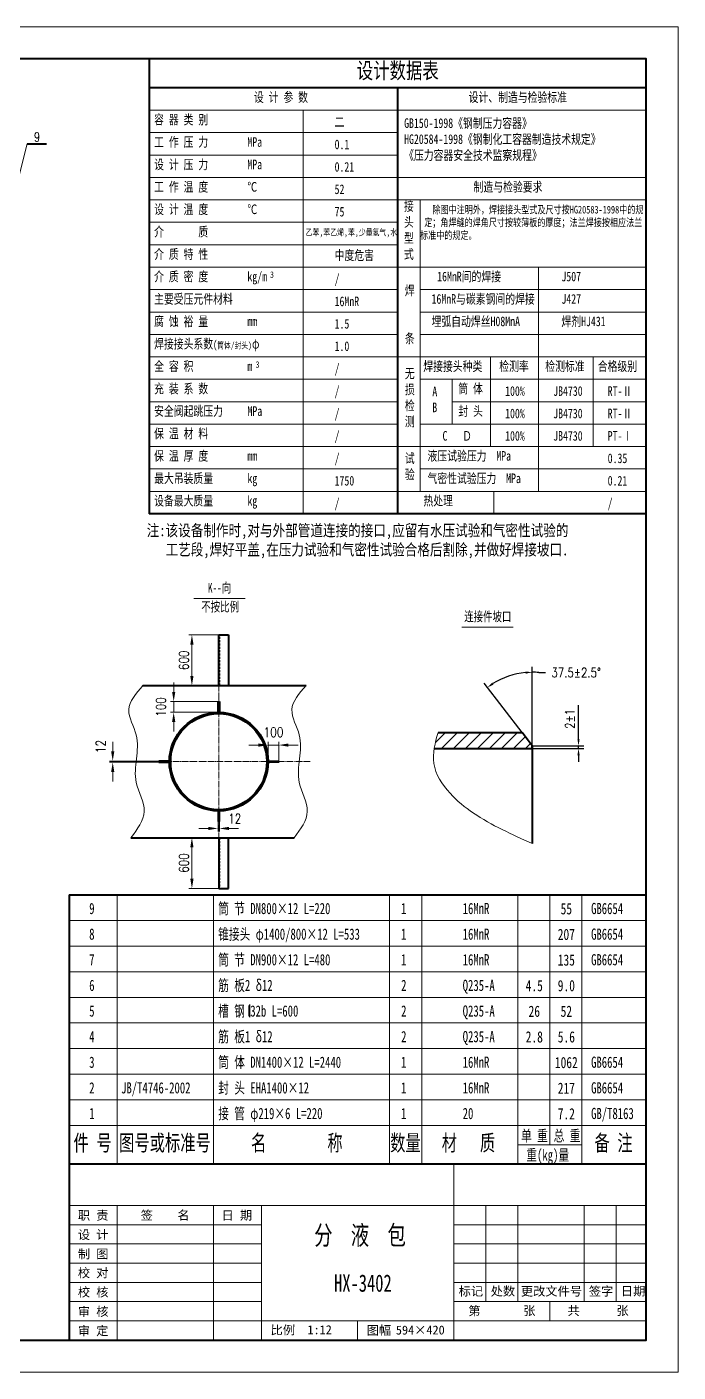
# Model space of a CAD drawing. Extents: x 588 to 16415, y -1889 to 3151.
# Drawn here: x 13977 to 16415, y -1889 to 3151 of the extents above; entities that cross this region are included whole.
import ezdxf
from ezdxf.enums import TextEntityAlignment as Align

# ---------------------------------------------------------------- set-up
doc = ezdxf.new("R2010")
doc.units = 0
doc.header["$LTSCALE"] = 10
doc.header["$PDMODE"] = 1
doc.linetypes.add('XX-L', pattern=[1.25, 0.75, -0.5])
doc.linetypes.add('ZXX-L', pattern=[3.28, 2.5, -0.3, 0.18, -0.3])
doc.layers.get('Defpoints').update_dxf_attribs({"linetype": 'CONTINUOUS'})
doc.layers.add('5剖面线层', color=2, linetype='CONTINUOUS')
doc.layers.add('7标注层', color=4, linetype='CONTINUOUS')
for name, color, linetype, lineweight in [('A 粗实线', 1, 'CONTINUOUS', 40), ('B 细实线', 7, 'CONTINUOUS', 18), ('C 文 字', 2, 'CONTINUOUS', 20), ('E 长中心线', 3, 'ZXX-L', 18), ('G 长虚线', 6, 'XX-L', 20), ('J 标注尺寸', 2, 'CONTINUOUS', 18)]:
    doc.layers.add(name, color=color, linetype=linetype, lineweight=lineweight)
doc.styles.add('HZTXT', font='SIMFANG.TTF', dxfattribs={"width": 0.75})
doc.styles.add('PC_TEXTSTYLE', font='romans.shx', dxfattribs={"width": 0.8, "bigfont": 'hzfs.shx'})
doc.styles.add('ROMANC', font='romanc', dxfattribs={"width": 0.7, "height": 6})
doc.styles.get("Standard").update_dxf_attribs({"font": 'SIMFANG.TTF'})
doc.styles.add('TH_GBDIM', font='romans.shx', dxfattribs={"width": 0.8, "bigfont": 'gbcbig.shx'})
doc.styles.add('标题中文', font='SIMFANG.TTF', dxfattribs={"width": 0.7})
doc.dimstyles.new('TH_GBDIM', dxfattribs={"dimscale": 10, "dimtxt": 3.5, "dimasz": 2.5, "dimexe": 2, "dimexo": 0, "dimgap": 1.5, "dimtad": 1, "dimdec": 1, "dimzin": 0, "dimdsep": 46, "dimtxsty": 'TH_GBDIM', "dimcen": 2.5, "dimclrd": 130, "dimclre": 130, "dimclrt": 3, "dimadec": 0, "dimazin": 0, "dimtfac": 0.714286, "dimtdec": 1, "dimtmove": 0, "dimatfit": 3, "dimfxl": 0, "dimtolj": 1, "dimtzin": 0, "dimlwd": -1, "dimlwe": -1, "dimarcsym": 0})
doc.dimstyles.new('通用标注4.0', dxfattribs={"dimscale": 12, "dimtxt": 3, "dimasz": 3, "dimexe": 1, "dimexo": 0, "dimgap": 1, "dimtad": 1, "dimdec": 0, "dimzin": 0, "dimdsep": 46, "dimtxsty": 'Standard', "dimcen": 0, "dimadec": 0, "dimazin": 0, "dimtfac": 0.375, "dimtdec": 0, "dimtmove": 2, "dimatfit": 3, "dimfxl": 0, "dimtzin": 0, "dimarcsym": 0})

# ---------------------------------------------------------------- blocks, each defined once
blk = doc.blocks.new('*D80')
at = {"layer": 'C 文 字', "color": 0}
for p, q in [((14695.2, 873), (14582.7, 873)), ((14594.7, 837), (14594.7, 719)), ((14601, 683), (14582.7, 683))]:
    blk.add_line(p, q, dxfattribs=at)
for points in [[(14588.7, 837), (14600.7, 837), (14594.7, 873)], [(14588.7, 719), (14600.7, 719), (14594.7, 683)]]:
    blk.add_solid(points, dxfattribs=at)
at = {"layer": 'Defpoints', "color": 0}
for p in [(14695.2, 873), (14594.7, 683), (14601, 683)]:
    blk.add_point(p, dxfattribs=at)
at = {"layer": 'C 文 字', "color": 0, "insert": (14564.7, 778), "char_height": 36, "attachment_point": 5, "rotation": 90, "style": 'TH_GBDIM'}
blk.add_mtext('600', dxfattribs=at)
blk = doc.blocks.new('*D81')
at = {"layer": 'C 文 字', "color": 0}
for p, q in [((14601, 113.4), (14582.7, 113.4)), ((14594.7, -40.6), (14594.7, 77.4)), ((14695.2, -76.6), (14582.7, -76.6))]:
    blk.add_line(p, q, dxfattribs=at)
for points in [[(14588.7, 77.4), (14600.7, 77.4), (14594.7, 113.4)], [(14588.7, -40.6), (14600.7, -40.6), (14594.7, -76.6)]]:
    blk.add_solid(points, dxfattribs=at)
at = {"layer": 'Defpoints', "color": 0}
for p in [(14594.7, 113.4), (14601, 113.4), (14695.2, -76.6)]:
    blk.add_point(p, dxfattribs=at)
at = {"layer": 'C 文 字', "color": 0, "insert": (14564.7, 18.4), "char_height": 36, "attachment_point": 5, "rotation": 90, "style": 'TH_GBDIM'}
blk.add_mtext('600', dxfattribs=at)
blk = doc.blocks.new('*D82')
at = {"layer": 'C 文 字', "color": 0}
for p, q in [((14844, 460.3), (14808, 460.3)), ((14880, 398.2), (14880, 472.3)), ((14880, 460.3), (14920, 460.3)), ((14920, 400.6), (14920, 472.3)), ((14956, 460.3), (14992, 460.3))]:
    blk.add_line(p, q, dxfattribs=at)
for points in [[(14844, 466.3), (14844, 454.3), (14880, 460.3)], [(14956, 466.3), (14956, 454.3), (14920, 460.3)]]:
    blk.add_solid(points, dxfattribs=at)
at = {"layer": 'Defpoints', "color": 0}
for p in [(14920, 460.3), (14880, 398.2), (14920, 400.6)]:
    blk.add_point(p, dxfattribs=at)
at = {"layer": 'C 文 字', "color": 0, "insert": (14900, 508.3), "char_height": 36, "attachment_point": 5, "style": 'TH_GBDIM'}
blk.add_mtext('100', dxfattribs=at)
blk = doc.blocks.new('*D83')
at = {"layer": 'C 文 字', "color": 0}
for p, q in [((14298.2, 436.6), (14298.2, 472.6)), ((14470.4, 400.6), (14286.2, 400.6)), ((14470.4, 395.8), (14286.2, 395.8)), ((14298.2, 395.8), (14298.2, 400.6)), ((14298.2, 359.8), (14298.2, 323.8))]:
    blk.add_line(p, q, dxfattribs=at)
for points in [[(14292.2, 436.6), (14304.2, 436.6), (14298.2, 400.6)], [(14292.2, 359.8), (14304.2, 359.8), (14298.2, 395.8)]]:
    blk.add_solid(points, dxfattribs=at)
at = {"layer": 'Defpoints', "color": 0}
for p in [(14298.2, 400.6), (14470.4, 400.6), (14470.4, 395.8)]:
    blk.add_point(p, dxfattribs=at)
at = {"layer": 'C 文 字', "color": 0, "insert": (14253.2, 454.6), "char_height": 36, "attachment_point": 5, "rotation": 90, "style": 'TH_GBDIM'}
blk.add_mtext('12', dxfattribs=at)
blk = doc.blocks.new('*D84')
at = {"layer": '7标注层', "color": 130}
for p, q in [((15869, 457.4), (15869, 753.1)), ((15894, 732), (15919, 732)), ((15830.7, 507.4), (15689, 692))]:
    blk.add_line(p, q, dxfattribs=at)
for start, end in [(95.1963, 122.3037), (84.8037, 90)]:
    blk.add_arc((15869, 457.4), 275.8, start, end, dxfattribs=at)
for points in [[(15843.9, 736.1), (15844.3, 727.8), (15869, 733.1)], [(15724.1, 687), (15719.3, 693.9), (15701.2, 676.1)]]:
    blk.add_solid(points, dxfattribs=at)
at = {"layer": 'Defpoints', "color": 0}
for p in [(15752.5, 707.3), (15830.7, 507.4), (15869, 457.4), (15869, 457.4), (15869, 91.3)]:
    blk.add_point(p, dxfattribs=at)
at = {"layer": '7标注层', "color": 3, "insert": (16033.3, 732), "char_height": 35, "attachment_point": 5, "style": 'TH_GBDIM'}
blk.add_mtext('\\A1;37.5%%p2.5%%d', dxfattribs=at)
blk = doc.blocks.new('*D85')
at = {"layer": '7标注层', "color": 130}
for p, q in [((16042.4, 482.4), (16042.4, 609.4)), ((15869, 457.4), (16062.4, 457.4)), ((16042.4, 447.4), (16042.4, 457.4)), ((15869, 447.4), (16062.4, 447.4)), ((16042.4, 422.4), (16042.4, 397.4))]:
    blk.add_line(p, q, dxfattribs=at)
for points in [[(16038.2, 482.4), (16046.5, 482.4), (16042.4, 457.4)], [(16038.2, 422.4), (16046.5, 422.4), (16042.4, 447.4)]]:
    blk.add_solid(points, dxfattribs=at)
at = {"layer": 'Defpoints', "color": 0}
for p in [(15869, 457.4), (16042.4, 457.4), (15869, 447.4)]:
    blk.add_point(p, dxfattribs=at)
at = {"layer": '7标注层', "color": 3, "insert": (16009.9, 558.4), "char_height": 35, "attachment_point": 5, "rotation": 90, "style": 'TH_GBDIM'}
blk.add_mtext('\\A1;2%%p1', dxfattribs=at)
blk = doc.blocks.new('*D133')
at = {"layer": 'C 文 字', "color": 0}
for p, q in [((14526.5, 659), (14526.5, 695)), ((14692.8, 623), (14514.5, 623)), ((14526.5, 623), (14526.5, 583)), ((14695.2, 583), (14514.5, 583)), ((14526.5, 547), (14526.5, 511))]:
    blk.add_line(p, q, dxfattribs=at)
for points in [[(14520.5, 659), (14532.5, 659), (14526.5, 623)], [(14520.5, 547), (14532.5, 547), (14526.5, 583)]]:
    blk.add_solid(points, dxfattribs=at)
at = {"layer": 'Defpoints', "color": 0}
for p in [(14692.8, 623), (14526.5, 583), (14695.2, 583)]:
    blk.add_point(p, dxfattribs=at)
at = {"layer": 'C 文 字', "color": 0, "insert": (14478.5, 603), "char_height": 36, "attachment_point": 5, "rotation": 90, "style": 'TH_GBDIM'}
blk.add_mtext('100', dxfattribs=at)
blk = doc.blocks.new('*D134')
at = {"layer": 'C 文 字', "color": 0}
for p, q in [((14692.8, 173.4), (14692.8, 136)), ((14697.6, 173.4), (14697.6, 136)), ((14656.8, 148), (14620.8, 148)), ((14692.8, 148), (14697.6, 148)), ((14733.6, 148), (14769.6, 148))]:
    blk.add_line(p, q, dxfattribs=at)
for points in [[(14656.8, 154), (14656.8, 142), (14692.8, 148)], [(14733.6, 154), (14733.6, 142), (14697.6, 148)]]:
    blk.add_solid(points, dxfattribs=at)
at = {"layer": 'Defpoints', "color": 0}
for p in [(14692.8, 173.4), (14697.6, 173.4), (14697.6, 148)]:
    blk.add_point(p, dxfattribs=at)
at = {"layer": 'C 文 字', "color": 0, "insert": (14754.9, 185.1), "char_height": 36, "attachment_point": 5, "style": 'TH_GBDIM'}
blk.add_mtext('12', dxfattribs=at)

msp = doc.modelspace()

# ---------------------------------------------------------------- hatches: boundary and pattern name
at = {"layer": '5剖面线层'}
h = msp.add_hatch(dxfattribs=at)
h.set_pattern_fill('ANSI31', color=256, scale=10, style=0)
h.set_pattern_definition([(45, (-63448.792, -3365.656), (-22.45064, 22.45064), [])])
edge = h.paths.add_edge_path()
edge.add_spline(control_points=[(15516.25, 507.36), (15510.8, 487.29), (15505.35, 467.21), (15502.09, 447.36)], knot_values=[0, 0, 0, 0, 59.9223276, 59.9223276, 59.9223276, 59.9223276], degree=3, periodic=0)
edge.add_line((15502.09, 447.36), (15869.04, 447.36))
edge.add_line((15869.04, 447.36), (15869.04, 457.36))
edge.add_line((15869.04, 457.36), (15830.67, 507.36))
edge.add_line((15830.67, 507.36), (15516.25, 507.36))

# ---------------------------------------------------------------- linework, layer by layer
at = {"layer": 'A 粗实线'}
for p, q in [((14435.05, 3031.08), (14435.05, 1326.88)), ((16295.05, 2922.88), (14435.05, 2922.88)), ((15365.05, 2922.88), (15365.05, 1326.88)), ((13978.07, 2713.34), (14050.28, 2713.34)), ((16295.05, 1326.88), (14435.05, 1326.88)), ((14695.19, 682.99), (14695.19, 872.99)), ((14695.19, 872.99), (14731.19, 872.99)), ((14731.19, 872.99), (14731.19, 682.99)), ((14411.52, 682.99), (15022.25, 682.99)), ((14692.79, 582.99), (14692.79, 622.99)), ((14692.79, 622.99), (14697.59, 622.99)), ((14697.59, 622.99), (14697.59, 582.99)), ((15516.25, 507.36), (15830.67, 507.36)), ((15869.04, 457.36), (15830.67, 507.36)), ((15869.04, 457.36), (15869.04, 91.3)), ((15869.04, 447.36), (15869.04, 457.36)), ((15502.09, 447.36), (15869.04, 447.36)), ((14510.39, 400.59), (14470.39, 400.59)), ((14470.39, 400.59), (14470.39, 395.79)), ((14470.39, 395.79), (14510.39, 395.79)), ((14879.99, 400.59), (14919.99, 400.59)), ((14919.99, 395.79), (14879.99, 395.79)), ((14919.99, 400.59), (14919.99, 395.79)), ((14692.79, 213.39), (14692.79, 173.39)), ((14697.59, 173.39), (14697.59, 213.39)), ((14692.79, 173.39), (14697.59, 173.39)), ((14366.46, 113.39), (14977.18, 113.39)), ((14695.19, 113.39), (14695.19, -76.61)), ((14731.19, -76.61), (14731.19, 113.39)), ((14695.19, -76.61), (14731.19, -76.61)), ((14135.05, -100.92), (16295.05, -100.92)), ((14135.05, -100.92), (14135.05, -1108.92)), ((14813.1, -515.45), (14808.64, -515.45)), ((14808.64, -515.45), (14808.64, -555.48)), ((14808.64, -555.48), (14812.72, -555.48)), ((14135.05, -1108.92), (16295.05, -1108.92))]:
    msp.add_line(p, q, dxfattribs=at)
at = {"layer": 'A 粗实线', "color": 1}
msp.add_line((14135.05, -1108.92), (14135.05, -1768.92), dxfattribs=at)
at = {"layer": 'A 粗实线', "color": 5}
msp.add_lwpolyline([(9587.05, -1768.92), (16295.05, -1768.92), (16295.05, 3031.08), (9587.05, 3031.08)], close=True, dxfattribs=at)
at = {"layer": 'A 粗实线'}
for radius in [184.8, 180]:
    msp.add_circle((14695.19, 398.19), radius, dxfattribs=at)
at = {"layer": 'B 细实线'}
for p, q in [((16295.05, 2838.88), (14435.05, 2838.88)), ((15011.05, 2838.88), (15011.05, 1326.88)), ((15365.05, 2754.88), (14435.05, 2754.88)), ((15365.05, 2670.88), (14435.05, 2670.88)), ((16295.05, 2586.88), (14435.05, 2586.88)), ((16295.05, 2502.88), (14435.05, 2502.88)), ((15449.05, 2502.88), (15449.05, 1410.88)), ((15365.05, 2418.88), (14435.05, 2418.88)), ((15365.05, 2334.88), (14435.05, 2334.88)), ((15449.05, 2250.88), (14435.05, 2250.88)), ((16295.05, 2250.88), (15449.05, 2250.88)), ((15893.05, 2250.88), (15893.05, 1410.88)), ((15365.05, 2166.88), (14435.05, 2166.88)), ((16295.05, 2166.88), (15449.05, 2166.88)), ((15365.05, 2082.88), (14435.05, 2082.88)), ((16295.05, 2082.88), (15449.05, 2082.88)), ((15365.05, 1998.88), (14435.05, 1998.88)), ((16295.05, 1998.88), (15449.05, 1998.88)), ((16295.05, 1914.88), (14435.05, 1914.88)), ((15713.05, 1914.88), (15713.05, 1578.88)), ((16097.05, 1914.88), (16097.05, 1578.88)), ((15365.05, 1830.88), (14435.05, 1830.88)), ((16295.05, 1830.88), (15449.05, 1830.88)), ((15569.05, 1830.88), (15569.05, 1662.88)), ((15365.05, 1746.88), (14435.05, 1746.88)), ((16295.05, 1746.88), (15569.05, 1746.88)), ((15365.05, 1662.88), (14435.05, 1662.88)), ((16295.05, 1662.88), (15449.05, 1662.88)), ((16295.05, 1578.88), (14435.05, 1578.88)), ((15365.05, 1494.88), (14435.05, 1494.88)), ((16295.05, 1494.88), (15449.05, 1494.88)), ((16295.05, 1410.88), (14435.05, 1410.88)), ((15724.64, 1410.88), (15724.64, 1326.88)), ((14315.05, -1108.92), (14315.05, -100.92)), ((14675.05, -1108.92), (14675.05, -100.92)), ((15335.05, -1108.92), (15335.05, -100.92)), ((15455.05, -1108.92), (15455.05, -100.92)), ((15815.05, -1108.92), (15815.05, -100.92)), ((15935.05, -1036.92), (15935.05, -100.92)), ((16055.05, -1108.92), (16055.05, -100.92)), ((14135.05, -196.92), (16295.05, -196.92)), ((14135.05, -292.92), (16295.05, -292.92)), ((14135.05, -388.92), (16295.05, -388.92)), ((14135.05, -484.92), (16295.05, -484.92)), ((14135.05, -580.92), (16295.05, -580.92)), ((14135.05, -676.92), (16295.05, -676.92)), ((14135.05, -772.92), (16295.05, -772.92)), ((14135.05, -868.92), (16295.05, -868.92)), ((14135.05, -964.92), (16295.05, -964.92)), ((15815.05, -1036.92), (16055.05, -1036.92)), ((15575.05, -1108.92), (15575.05, -1768.92)), ((14135.05, -1264.92), (16295.05, -1264.92)), ((14315.05, -1264.92), (14315.05, -1768.92)), ((14675.05, -1264.92), (14675.05, -1768.92)), ((14855.05, -1264.92), (14855.05, -1768.92)), ((15695.05, -1264.92), (15695.05, -1624.92)), ((15815.05, -1264.92), (15815.05, -1624.92)), ((16062.81, -1264.92), (16062.81, -1624.92)), ((16182.81, -1264.92), (16182.81, -1624.92)), ((14135.05, -1336.92), (14855.05, -1336.92)), ((15575.05, -1336.92), (16295.05, -1336.92)), ((14135.05, -1408.92), (14855.05, -1408.92)), ((15575.05, -1408.92), (16295.05, -1408.92)), ((14135.05, -1480.92), (14855.05, -1480.92)), ((15575.05, -1480.92), (16295.05, -1480.92)), ((14135.05, -1552.92), (14855.05, -1552.92)), ((15575.05, -1552.92), (16295.05, -1552.92)), ((14135.05, -1624.92), (14855.05, -1624.92)), ((15575.05, -1624.92), (16295.05, -1624.92)), ((15935.05, -1696.92), (15935.05, -1624.92)), ((14135.05, -1696.92), (16295.05, -1696.92)), ((15215.05, -1696.92), (15215.05, -1768.92))]:
    msp.add_line(p, q, dxfattribs=at)
msp.add_lwpolyline([(9287.05, -1888.92), (16415.05, -1888.92), (16415.05, 3151.08), (9287.05, 3151.08)], close=True, dxfattribs=at)
at = {"layer": 'C 文 字'}
msp.add_line((13720.13, 1690.44), (13978.07, 2713.34), dxfattribs=at)
for points in [[(14411.52, 682.99), (14358.32, 592.99), (14386.08, 498.22), (14386.08, 320.24), (14416.15, 211.6), (14366.46, 113.39)], [(15022.25, 682.99), (14969.04, 592.99), (14996.8, 498.22), (14996.8, 320.24), (15026.88, 211.6), (14977.18, 113.39)], [(15516.25, 507.36), (15500.54, 391.86), (15561.15, 279.72), (15648.7, 205.7), (15869.04, 91.3)]]:
    msp.add_spline(points, degree=3, dxfattribs=at)
at = {"layer": 'E 长中心线'}
for p, q in [((14695.19, 818.91), (14695.19, -22.52)), ((14326.13, 398.19), (15037.25, 398.19))]:
    msp.add_line(p, q, dxfattribs=at)
at = {"layer": 'G 长虚线'}
for p, q in [((14699.19, 682.99), (14699.19, 872.99)), ((14699.19, 113.39), (14699.19, -76.61))]:
    msp.add_line(p, q, dxfattribs=at)
at = {"layer": 'J 标注尺寸'}
for p, q in [((14601.56, 1009.45), (14794.35, 1009.45)), ((15605.29, 901.79), (15798.08, 901.79))]:
    msp.add_line(p, q, dxfattribs=at)

# ---------------------------------------------------------------- texts
at = {"layer": 'C 文 字'}
for s, height, style, width, p in [('9', 33.87, 'ROMANC', 0.8, (14014.96, 2738.76)), ('55', 42, 'HZTXT', 0.75, (15996.66, -153.33)), ('207', 42, 'HZTXT', 0.75, (15996.66, -249.33)), ('135', 42, 'HZTXT', 0.75, (15996.66, -345.33)), ('4.5', 42, 'HZTXT', 0.75, (15876.66, -441.33)), ('9.0', 42, 'HZTXT', 0.75, (15996.66, -441.33)), ('26', 42, 'HZTXT', 0.75, (15876.66, -537.33)), ('52', 42, 'HZTXT', 0.75, (15996.66, -537.33)), ('2.8', 42, 'HZTXT', 0.75, (15876.66, -633.33)), ('5.6', 42, 'HZTXT', 0.75, (15996.66, -633.33)), ('1062', 42, 'HZTXT', 0.75, (15996.66, -729.33)), ('217', 42, 'HZTXT', 0.75, (15996.66, -825.33)), ('7.2', 42, 'HZTXT', 0.75, (15996.66, -921.33))]:
    msp.add_text(s, height=height, dxfattribs=dict(at, style=style, width=width)).set_placement(p, align=Align.MIDDLE)
at = {"layer": 'C 文 字', "style": '标题中文', "width": 0.7}
for s, p in [('K--向', (14654.81, 1031.87)), ('不按比例', (14630.02, 960.85)), ('连接件坡口', (15614.41, 924.21))]:
    msp.add_text(s, height=36, dxfattribs=at).set_placement(p)
at = {"layer": 'C 文 字', "style": '标题中文', "oblique": 0.5}
msp.add_text('职 责', height=33.6, rotation=0.09587, dxfattribs=at).set_placement((14224.88, -1301.59), align=Align.MIDDLE_CENTER)
for s, p in [('签    名', (14494.35, -1300.34)), ('日 期', (14763.03, -1301.05)), ('设 计', (14224.88, -1373.59)), ('制 图', (14224.88, -1445.59)), ('校 对', (14224.88, -1516.32)), ('校 核', (14224.88, -1588.32)), ('标记', (15638.99, -1585.13)), ('处数', (15758.99, -1585.13)), ('更改文件号', (15940.93, -1585.13)), ('签字', (16126.74, -1585.13)), ('日期', (16246.74, -1585.13)), ('审 核', (14224.88, -1661.59)), ('第       张', (15755.43, -1658.28)), ('共      张', (16115.43, -1658.28)), ('审 定', (14224.88, -1733.59)), ('比例', (14935.01, -1730.5)), ('图幅', (15295.01, -1731.58)), ('1:12', (15072.8, -1730.5)), ('594×420', (15449.7, -1731.58))]:
    msp.add_text(s, height=33.6, rotation=0.09587, dxfattribs=at).set_placement(p, align=Align.MIDDLE)
at = {"layer": 'C 文 字', "attachment_point": 1}
for s, insert, char_height, width, style in [('设计数据表', (15212.06, 3017.46), 60, 930, 'HZTXT'), ('设 计 参 数', (14826.96, 2905.86), 36, 576, 'HZTXT'), ('设计、制造与检验标准', (15630.87, 2905.86), 36, 576, 'HZTXT'), ('容 器 类 别', (14453.16, 2821.86), 36, 576, 'HZTXT'), ('二', (15128.96, 2812.8), 36, 576, 'HZTXT'), ('GB150-1998《钢制压力容器》\\PHG20584-1998《钢制化工容器制造技术规定》\\P《压力容器安全技术监察规程》', (15389.24, 2808.67), 36, 930, 'HZTXT'), ('工 作 压 力        MPa', (14453.16, 2737.86), 36, 576, 'HZTXT'), ('0.1', (15128.96, 2728.8), 36, 576, 'HZTXT'), ('设 计 压 力        MPa', (14453.16, 2653.86), 36, 576, 'HZTXT'), ('0.21', (15128.96, 2644.8), 36, 576, 'HZTXT'), ('工 作 温 度        ℃', (14453.16, 2569.86), 36, 576, 'HZTXT'), (' 制造与检验要求', (15630.87, 2569.86), 36, 576, 'HZTXT'), ('52', (15128.96, 2560.8), 36, 576, 'HZTXT'), ('设 计 温 度        ℃', (14453.16, 2485.86), 36, 576, 'HZTXT'), ('75', (15128.96, 2476.8), 36, 576, 'HZTXT'), ('接\\P头\\P型\\P式', (15388.62, 2497.94), 36, 576, 'HZTXT'), ('   除图中注明外，焊接接头型式及尺寸按HG20583-1998中的规\\P 定；角焊缝的焊角尺寸按较薄板的厚度；法兰焊接按相应法兰标准中的规定。', (15449.05, 2480.8), 28.8, 846, 'HZTXT'), ('介       质', (14453.16, 2401.86), 36, 576, 'HZTXT'), ('乙苯,苯乙烯,苯,少量氢气,水', (15020.54, 2393.87), 24.48, 391.7, 'HZTXT'), ('介 质 特 性', (14453.16, 2317.86), 36, 576, 'HZTXT'), ('中度危害', (15128.96, 2313.65), 36, 576, 'HZTXT'), ('介 质 密 度        kg/m', (14453.16, 2233.86), 36, 576, 'HZTXT'), ('3', (14887.28, 2234.95), 24, 576, 'HZTXT'), ('/', (15128.96, 2224.8), 36, 576, 'HZTXT'), ('16MnR间的焊接', (15513.04, 2233.86), 36, 576, 'HZTXT'), ('J507', (15978.21, 2233.86), 36, 576, 'HZTXT'), ('焊\\P\\P\\P条', (15392.07, 2181.82), 36, 576, 'HZTXT'), ('主要受压元件材料', (14453.16, 2149.86), 36, 576, 'HZTXT'), ('16MnR', (15128.96, 2140.8), 36, 576, 'HZTXT'), ('16MnR与碳素钢间的焊接', (15491.95, 2149.86), 36, 576, 'HZTXT'), ('J427', (15978.21, 2149.86), 36, 576, 'HZTXT'), ('腐 蚀 裕 量        mm', (14453.16, 2065.86), 36, 576, 'HZTXT'), ('埋弧自动焊丝H08MnA          ', (15491.95, 2065.86), 36, 576, 'HZTXT'), ('焊剂HJ431', (15978.21, 2065.86), 36, 576, 'HZTXT'), ('1.5', (15128.96, 2056.8), 36, 576, 'HZTXT'), ('焊接接头系数{\\H0.8333x;(\\H0.8x;筒体/封头)}φ{\\H0.8333x;        } ', (14453.16, 1981.86), 36, 576, 'HZTXT'), ('1.0', (15128.96, 1972.8), 36, 576, 'HZTXT'), ('全 容 积           m', (14453.16, 1897.86), 36, 576, 'HZTXT'), ('3', (14833.04, 1898.04), 24, 576, 'HZTXT'), ('/', (15128.96, 1888.8), 36, 576, 'HZTXT'), ('无\\P损\\P检\\P测', (15392.07, 1870.67), 36, 576, 'HZTXT'), ('焊接接头种类', (15461.07, 1897.86), 36, 576, 'HZTXT'), ('检测率', (15745.34, 1897.86), 36, 576, 'HZTXT'), ('检测标准', (15917.73, 1897.86), 36, 576, 'HZTXT'), ('合格级别', (16114.3, 1897.86), 36, 576, 'HZTXT'), ('充 装 系 数', (14453.16, 1813.86), 36, 576, 'HZTXT'), ('筒 体', (15592.27, 1813.86), 36, 576, 'HZTXT'), ('/', (15128.96, 1804.8), 36, 576, 'HZTXT'), ('A\\PB', (15494.9, 1803.52), 36, 576, 'HZTXT'), ('100%', (15767.45, 1804.8), 36, 576, 'HZTXT'), ('JB4730', (15947.45, 1804.8), 36, 576, 'HZTXT'), ('RT-Ⅱ', (16151.45, 1804.8), 36, 576, 'HZTXT'), ('安全阀起跳压力     MPa', (14453.16, 1729.86), 36, 576, 'HZTXT'), ('/', (15128.96, 1720.8), 36, 576, 'HZTXT'), ('封 头', (15592.27, 1729.86), 36, 576, 'HZTXT'), ('100%', (15767.45, 1720.8), 36, 576, 'HZTXT'), ('JB4730', (15947.45, 1720.8), 36, 576, 'HZTXT'), ('RT-Ⅱ', (16151.45, 1720.8), 36, 576, 'HZTXT'), ('保 温 材 料', (14453.16, 1645.86), 36, 576, 'HZTXT'), ('/', (15128.96, 1636.8), 36, 576, 'HZTXT'), ('C   Ｄ', (15533.02, 1636.8), 36, 576, 'HZTXT'), ('100%', (15767.45, 1636.8), 36, 576, 'HZTXT'), ('JB4730', (15947.45, 1636.8), 36, 576, 'HZTXT'), ('PT-Ⅰ', (16151.45, 1636.8), 36, 576, 'HZTXT'), ('保 温 厚 度        mm', (14453.16, 1561.86), 36, 576, 'HZTXT'), ('液压试验压力  MPa', (15476.75, 1561.86), 36, 576, 'HZTXT'), ('/', (15128.96, 1552.8), 36, 576, 'HZTXT'), ('试\\P验', (15392.07, 1552.8), 36, 576, 'HZTXT'), ('0.35', (16151.45, 1552.8), 36, 576, 'HZTXT'), ('最大吊装质量       kg', (14453.16, 1477.86), 36, 576, 'HZTXT'), ('1750', (15128.96, 1468.8), 36, 576, 'HZTXT'), ('气密性试验压力  MPa', (15476.75, 1477.86), 36, 576, 'HZTXT'), ('0.21', (16151.45, 1468.8), 36, 576, 'HZTXT'), ('设备最大质量       kg', (14453.16, 1393.86), 36, 576, 'HZTXT'), ('/', (15128.96, 1384.8), 36, 576, 'HZTXT'), ('热处理', (15461.63, 1393.86), 36, 576, 'HZTXT'), ('/', (16151.45, 1384.8), 36, 576, 'HZTXT'), ('{\\f仿宋_GB2312|b0|i0|c134|p49;注:该设备制作时,对与外部管道连接的接口,应留有水压试验和气密性试验的\\P   工艺段,焊好平盖,在压力试验和气密性试验合格后割除,并做好焊接坡口.}', (14425.49, 1286.24), 43.2, 20609, 'PC_TEXTSTYLE')]:
    msp.add_mtext(s, dxfattribs=dict(at, insert=insert, char_height=char_height, width=width, style=style))
at = {"layer": 'J 标注尺寸', "style": '标题中文', "width": 0.7}
for s, height, p in [('9', 42, (14210.13, -172.92)), ('筒 节 DN800×12 L=220', 42, (14693.05, -172.92)), ('1', 42, (15378.02, -172.92)), ('16MnR', 42, (15608.6, -172.92)), ('GB6654', 42, (16089.24, -172.92)), ('8', 42, (14210.13, -268.92)), ('锥接头 φ1400/800×12 L=533', 42, (14693.05, -268.92)), ('1', 42, (15378.02, -268.92)), ('16MnR', 42, (15608.6, -268.92)), ('GB6654', 42, (16089.24, -268.92)), ('7', 42, (14210.13, -364.92)), ('筒 节 DN900×12 L=480', 42, (14693.05, -364.92)), ('1', 42, (15378.02, -364.92)), ('16MnR', 42, (15608.6, -364.92)), ('GB6654', 42, (16089.24, -364.92)), ('6', 42, (14210.13, -460.92)), ('筋 板2 δ12', 42, (14693.05, -460.92)), ('2', 42, (15378.02, -460.92)), ('Q235-A', 42, (15608.6, -460.92)), ('5', 42, (14210.13, -556.92)), ('槽 钢 32b L=600', 42, (14693.05, -556.92)), ('2', 42, (15378.02, -556.92)), ('Q235-A', 42, (15608.6, -556.92)), ('筋 板1 δ12', 42, (14693.05, -652.92)), ('4', 42, (14210.13, -652.92)), ('2', 42, (15378.02, -652.92)), ('Q235-A', 42, (15608.6, -652.92)), ('筒 体 DN1400×12 L=2440', 42, (14693.05, -748.92)), ('3', 42, (14210.13, -748.92)), ('1', 42, (15378.02, -748.92)), ('16MnR', 42, (15608.6, -748.92)), ('GB6654', 42, (16089.24, -748.92)), ('2', 42, (14210.13, -844.92)), ('JB/T4746-2002', 42, (14329.49, -844.92)), ('封 头 EHA1400×12', 42, (14693.05, -844.92)), ('1', 42, (15378.02, -844.92)), ('16MnR', 42, (15608.6, -844.92)), ('GB6654', 42, (16089.24, -844.92)), ('1', 42, (14210.13, -940.92)), ('接 管 φ219×6 L=220', 42, (14693.05, -940.92)), ('1', 42, (15378.02, -940.92)), ('20', 42, (15608.6, -940.92)), ('GB/T8163', 42, (16089.24, -940.92)), ('件 号', 59.976, (14151.5, -1059.87)), ('图号或标准号', 59.976, (14322.05, -1059.87)), ('名        称', 59.976, (14816.05, -1059.87)), ('数量', 59.976, (15336.96, -1059.87)), ('材   质', 59.976, (15530.13, -1059.87)), ('单 重', 42, (15826.94, -1024.36)), ('总 重', 42, (15949.04, -1024.36)), ('备 注', 59.976, (16101.92, -1059.87)), ('重(kg)量', 42, (15846.85, -1096.36)), ('分  液  包', 71.971, (15052.59, -1412.07)), ('HX-3402', 64.774, (15126.94, -1587.87))]:
    msp.add_text(s, height=height, dxfattribs=at).set_placement(p)

# ---------------------------------------------------------------- dimensions: what is measured, and where the dimension line sits
at = {"layer": '7标注层'}
dim = msp.add_angular_dim_2l(base=(15752.5, 707.28), line1=((15869.04, 457.36), (15869.04, 91.3)), line2=((15869.04, 457.36), (15830.67, 507.36)), text='37.5%%p2.5%%d', dimstyle='TH_GBDIM', override={"dimtad": 0, "dimtih": 1, "dimtoh": 1, "dimclrt": 3}, dxfattribs=at)
dim.commit()
dim.dimension.update_dxf_attribs({"geometry": '*D84', "text_midpoint": (16033.35, 731.98)})
dim = msp.add_linear_dim(base=(16042.37, 457.36), p1=(15869.04, 447.36), p2=(15869.04, 457.36), angle=90, text='2%%p1', dimstyle='TH_GBDIM', override={"dimgap": 1.5, "dimtad": 1, "dimjust": 0, "dimse1": 0, "dimse2": 0, "dimsd1": 0, "dimsd2": 0, "dimclrt": 3, "dimtvp": 0}, dxfattribs=at)
dim.commit()
dim.dimension.update_dxf_attribs({"geometry": '*D85', "text_midpoint": (16009.87, 558.36)})
at = {"layer": 'C 文 字'}
for base, p1, p2, angle, text, picture, middle in [((14594.7, 682.99), (14695.19, 872.99), (14600.98, 682.99), 90, '600', '*D80', (14564.7, 777.99)), ((14526.54, 582.99), (14692.79, 622.99), (14695.19, 582.99), 90, '100', '*D133', (14478.54, 602.99)), ((14594.7, 113.39), (14695.19, -76.61), (14600.98, 113.39), 270, '600', '*D81', (14564.7, 18.39))]:
    dim = msp.add_linear_dim(base=base, p1=p1, p2=p2, angle=angle, text=text, dimstyle='通用标注4.0', override={"dimtxsty": 'TH_GBDIM', "dimlwd": 65535, "dimlwe": 65535}, dxfattribs=at)
    dim.commit()
    dim.dimension.update_dxf_attribs({"geometry": picture, "text_midpoint": middle})
dim = msp.add_linear_dim(base=(14919.99, 460.31), p1=(14879.99, 398.19), p2=(14919.99, 400.59), text='100', dimstyle='通用标注4.0', override={"dimtxsty": 'TH_GBDIM', "dimlwd": 65535, "dimlwe": 65535}, dxfattribs=at)
dim.commit()
dim.dimension.update_dxf_attribs({"geometry": '*D82', "text_midpoint": (14899.99, 508.31)})
dim = msp.add_linear_dim(base=(14298.23, 400.59), p1=(14470.39, 395.79), p2=(14470.39, 400.59), angle=90, text='12', dimstyle='通用标注4.0', override={"dimtxsty": 'TH_GBDIM', "dimlwd": 65535, "dimlwe": 65535}, dxfattribs=at)
dim.commit()
dim.dimension.update_dxf_attribs({"geometry": '*D83', "text_midpoint": (14253.17, 454.6), "dimtype": 160})
dim = msp.add_linear_dim(base=(14697.59, 147.98), p1=(14692.79, 173.39), p2=(14697.59, 173.39), text='12', dimstyle='通用标注4.0', override={"dimtxsty": 'TH_GBDIM', "dimlwd": 65535, "dimlwe": 65535}, dxfattribs=at)
dim.commit()
dim.dimension.update_dxf_attribs({"geometry": '*D134', "text_midpoint": (14754.94, 185.06), "dimtype": 160})

doc.saveas('drawing.dxf')
